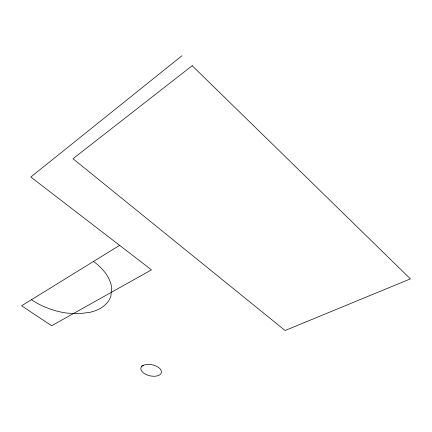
<?xml version="1.0" encoding="UTF-8"?>
<svg xmlns="http://www.w3.org/2000/svg" width="432" height="432" viewBox="0 0 432 432"><rect width="100%" height="100%" fill="white"/><g stroke="black" fill="none" stroke-linecap="round" stroke-linejoin="round"><path stroke-width="0.65" d="M181.969 55.728L30.807 177.023L151.481 269.865L51.64 325.76L21.6 305.78L119.632 245.36M143.586 365.213L142.02 366.196L141.08 367.459A10.487 5.643 12.6 0 0 154.1 376.272A10.487 5.643 12.6 0 0 158.269 367.281L156.076 366.044A10.487 5.643 12.6 0 0 143.586 365.213L141.242 366.25M31.439 299.716A52.299 31.358 18.6 0 0 67.046 313.108L79.223 313.724L90.347 312.233A52.299 31.358 18.6 0 0 110.873 296.152L111.677 287.863A52.299 31.358 18.6 0 0 93.55 261.436M192.191 65.718L72.992 158.728L285.104 330.502L410.4 278.883L192.191 65.718"/></g></svg>
